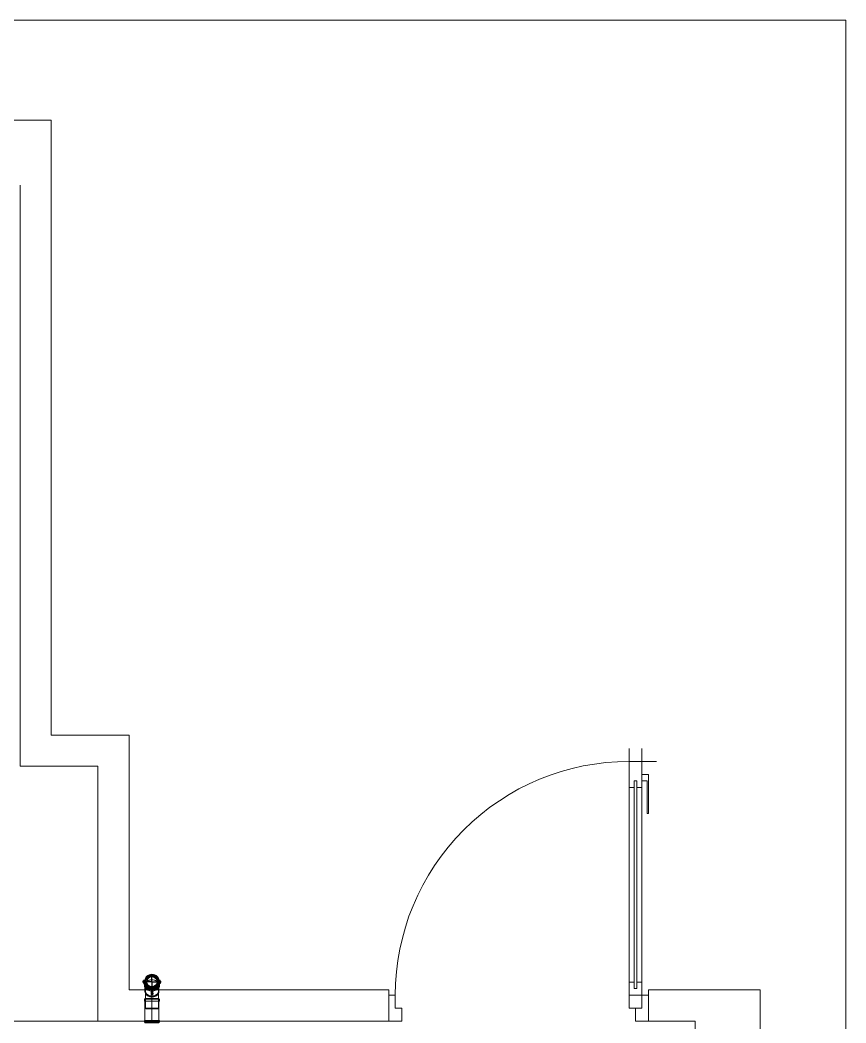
# Model space of a CAD drawing. Header units: metres. Extents: x 1587 to 89247, y -60 to 14723.
# Drawn here: x 53494 to 56675, y 9653 to 13516 of the extents above; entities that cross this region are included whole.
import ezdxf

# ---------------------------------------------------------------- set-up
doc = ezdxf.new("R2010")
doc.units = ezdxf.units.M
doc.header["$LTSCALE"] = 10
doc.linetypes.add('DASHED', pattern=[19.05, 12.7, -6.35])
doc.layers.get('0').update_dxf_attribs({"color": 253, "lineweight": 0})
doc.layers.add('_PL-DR-FITTING', color=3, linetype='Continuous')
doc.layers.add('SN-RW', color=3, linetype='Continuous', lineweight=5)

# ---------------------------------------------------------------- blocks, each defined once
blk = doc.blocks.new('*U326')
for p, q in [((-34.4, 0.4), (-34.4, 2.9)), ((-25.4, 2.9), (-34.4, 2.9)), ((-25.4, 0.4), (-34.4, 0.4)), ((-31.6, 5.1), (-31.9, 4.8)), ((-31.9, 2.9), (-31.9, 4.8)), ((-31.6, 5.1), (-27.9, 5.1)), ((-31, -0.4), (-31, 0.4)), ((-30.8, 2.9), (-30.8, 4.8)), ((-28.6, 2.9), (-28.6, 4.8)), ((-28.5, -0.4), (-28.5, 0.4)), ((-27.9, 5.1), (-27.5, 4.8)), ((-27.5, 2.9), (-27.5, 4.8)), ((25.4, 2.9), (34.4, 2.9)), ((25.4, 0.4), (34.4, 0.4)), ((27.9, 5.1), (27.5, 4.8)), ((27.5, 2.9), (27.5, 4.8)), ((31.6, 5.1), (27.9, 5.1)), ((28.5, -0.4), (28.5, 0.4)), ((28.6, 2.9), (28.6, 4.8)), ((30.8, 2.9), (30.8, 4.8)), ((31, -0.4), (31, 0.4)), ((31.6, 5.1), (31.9, 4.8)), ((31.9, 2.9), (31.9, 4.8)), ((34.4, 0.4), (34.4, 2.9)), ((-34.4, -2.9), (-34.4, -0.4)), ((-25.4, -0.4), (-34.4, -0.4)), ((-25.4, -2.9), (-34.4, -2.9)), ((-32, -3.2), (-32, -4.7)), ((-27.5, -3.2), (-32, -3.2)), ((-31.6, -5), (-32, -4.7)), ((-27.9, -5), (-31.6, -5)), ((-31, -5), (-31, -7.9)), ((-28.5, -7.9), (-31, -7.9)), ((-30.9, -3.2), (-30.9, -4.7)), ((-30.9, -5.6), (-28.5, -5.8)), ((-30.9, -6.4), (-28.5, -6.6)), ((-30.9, -7.2), (-28.5, -7.4)), ((-28.6, -3.2), (-28.6, -4.7)), ((-28.5, -5), (-28.5, -7.9)), ((-27.9, -5), (-27.5, -4.7)), ((-27.5, -3.2), (-27.5, -4.7)), ((-6.1, -27.2), (6.1, -27.2)), ((-4.6, -27.5), (-4.6, -31.1)), ((-3.7, -31.3), (3.6, -31.3)), ((-2.4, -37.9), (-3, -47.6)), ((-2.8, -27.5), (-2.8, -31.1)), ((-2.4, -31.3), (-2.4, -37.9)), ((-2.1, -38.9), (-2.1, -31.3)), ((2, -33.9), (-2.1, -32.8)), ((2, -36.4), (-2.1, -35.3)), ((-2, -27.3), (-2, -27.2)), ((-0.5, -36.7), (-1.2, -48.3)), ((0.5, -36.7), (1.2, -48.3)), ((2, -27.3), (2, -27.2)), ((2, -38.9), (2, -31.3)), ((2.4, -31.3), (2.4, -37.9)), ((2.4, -37.9), (3, -47.6)), ((2.8, -27.5), (2.8, -31.1)), ((4.4, -27.5), (4.4, -31.1)), ((25.4, -0.4), (34.4, -0.4)), ((25.4, -2.9), (34.4, -2.9)), ((27.5, -3.2), (27.5, -4.7)), ((27.5, -3.2), (32, -3.2)), ((27.9, -5), (27.5, -4.7)), ((27.9, -5), (31.6, -5)), ((28.5, -5), (28.5, -7.9)), ((30.9, -5.6), (28.5, -5.8)), ((30.9, -6.4), (28.5, -6.6)), ((30.9, -7.2), (28.5, -7.4)), ((28.5, -7.9), (31, -7.9)), ((28.6, -3.2), (28.6, -4.7)), ((30.9, -3.2), (30.9, -4.7)), ((31, -5), (31, -7.9)), ((31.6, -5), (32, -4.7)), ((32, -3.2), (32, -4.7)), ((34.4, -2.9), (34.4, -0.4)), ((-3, -47.6), (0, -50)), ((-0.7, -39), (-2.5, -38.9)), ((-1.2, -48.3), (-2.2, -48.3)), ((0.7, -40.5), (-0.7, -40.5)), ((3, -47.6), (0, -50)), ((0.7, -39), (2.5, -38.9)), ((1.2, -48.3), (2.2, -48.3))]:
    blk.add_line(p, q)
at = {"color": 8}
for p, q in [((-29.7, -9), (-29.7, 5.8)), ((0, 0), (-24.1, 0)), ((0, 0), (0, 24.1)), ((0, 0), (0, -50.7)), ((0, 0), (24.1, 0)), ((29.7, -9), (29.7, 5.8)), ((-30.3, -5.2), (-29.1, -5.3)), ((-30.3, -6), (-29.1, -6.1)), ((-30.3, -6.9), (-29.1, -7)), ((-30.3, -7.7), (-29.1, -7.8)), ((1.1, -32.5), (-1.3, -31.8)), ((1.1, -34.9), (-1.3, -34.2)), ((30.3, -5.2), (29.1, -5.3)), ((30.3, -6), (29.1, -6.1)), ((30.3, -6.9), (29.1, -7)), ((30.3, -7.7), (29.1, -7.8)), ((-1.1, -47.5), (-3, -47.4)), ((-1, -44.8), (-2.8, -44.7)), ((-0.8, -41.7), (-2.6, -41.6)), ((0.4, -39.3), (-0.4, -39.3)), ((0.8, -41.7), (2.6, -41.6)), ((1, -44.8), (2.8, -44.7)), ((1.1, -47.5), (3, -47.4))]:
    blk.add_line(p, q, dxfattribs=at)
blk.add_circle((0, 0), 20)
for centre, radius, start, end in [((-25.4, 4.5), 1.64, 270, 349.9444), ((-25.4, 4.5), 4.09, 270, 349.9444), ((0, 0), 24.1, 10.0556, 169.9444), ((0, 0), 21.7, 10.0556, 169.9444), ((25.4, 4.5), 4.09, 190.0556, 270), ((25.4, 4.5), 1.64, 190.0556, 270), ((-25.4, -4.5), 4.09, 10.0556, 90), ((-25.4, -4.5), 1.64, 10.0556, 90), ((0, 0), 24.1, 190.0556, 246.4475), ((0, 0), 21.7, 190.0556, 349.9444), ((-11.9, -24.7), 3.27, 0, 64.3523), ((-6.1, -24.7), 2.45, 180, 270), ((-3.7, -29), 1.83, 59.805, 120.195), ((-3.7, -29.5), 1.83, 239.805, 300.195), ((0, -42.8), 15.6, 79.827, 100.173), ((0, -15.7), 15.6, 259.827, 280.173), ((3.6, -28.7), 1.49, 56.6015, 123.3985), ((3.6, -29.8), 1.49, 236.6015, 303.3985), ((6.1, -24.7), 2.45, 270, 0), ((11.9, -24.7), 3.27, 115.6477, 180), ((0, 0), 24.1, 295.6477, 349.9444), ((25.4, -4.5), 4.09, 90, 169.9444), ((25.4, -4.5), 1.64, 90, 169.9444)]:
    blk.add_arc(centre, radius, start, end)
at = {"extrusion": (0, 0, -1)}
for centre, major_axis, start_param, end_param in [((-31.4, 4.1), (-0.636, 0.636), 0.195284, 1.438728), ((-29.7, 1.5), (-2.46, 2.46), 0.461828, 1.108483), ((-28.1, 4.1), (-0.636, -0.636), 1.702865, 2.946309), ((-31.4, -4), (-0.636, -0.636), 4.844457, 6.087901), ((-29.8, -1.4), (-2.46, -2.46), 5.174217, 5.820872), ((-28.1, -4), (-0.636, 0.636), 3.336877, 4.580321)]:
    blk.add_ellipse(centre, major_axis=major_axis, ratio=1, start_param=start_param, end_param=end_param, dxfattribs=at)
for centre, major_axis, start_param, end_param in [((28.1, 4.1), (-0.636, 0.636), 4.844457, 6.087901), ((29.7, 1.5), (-2.46, -2.46), 3.60342, 4.250076), ((31.4, 4.1), (-0.636, -0.636), 3.336877, 4.580321), ((28.1, -4), (-0.636, -0.636), 0.195284, 1.438728), ((29.8, -1.4), (-2.46, 2.46), 2.032624, 2.67928), ((31.4, -4), (-0.636, 0.636), 1.702865, 2.946309)]:
    blk.add_ellipse(centre, major_axis=major_axis, ratio=1, start_param=start_param, end_param=end_param)
blk = doc.blocks.new('couple e-50-45')
at = {"color": 8, "linetype": 'DASHED'}
for p, q in [((129780.6, 98481.7), (129780.6, 98611.9)), ((129746.6, 98582.9), (129814.6, 98582.9))]:
    blk.add_line(p, q, dxfattribs=at)
at = {"linetype": 'Continuous'}
for p, q in [((129751.6, 98571.2), (129751.6, 98567.7)), ((129753.6, 98560.2), (129753.6, 98545.1)), ((129807.6, 98560.2), (129807.6, 98545.1)), ((129809.6, 98571.2), (129809.6, 98567.7))]:
    blk.add_line(p, q, dxfattribs=at)
at = {"color": 8}
for p, q in [((129755.6, 98545.8), (129755.6, 98568.2)), ((129805.6, 98545.8), (129805.6, 98568.2))]:
    blk.add_line(p, q, dxfattribs=at)
for p, q in [((129755.6, 98481.7), (129755.6, 98537.9)), ((129805.6, 98481.7), (129805.6, 98537.9)), ((129805.6, 98481.7), (129755.6, 98481.7)), ((129755.6, 98481.7), (129756.8, 98478.7)), ((129804.4, 98478.7), (129756.8, 98478.7)), ((129805.6, 98481.7), (129804.4, 98478.7))]:
    blk.add_line(p, q)
at = {"linetype": 'Continuous'}
for radius in [29, 27, 25]:
    blk.add_circle((129780.6, 98582.9), radius, dxfattribs=at)
for centre, major_axis, ratio, start_param, end_param in [((129780.6, 98571.2), (-29, 0), 0.707107, 6.045274, 9.662689), ((129780.6, 98567.7), (-29, 0), 0.707107, 6.196871, 9.511092), ((129780.6, 98573.4), (-27, 0), 0.707107, 0.061028, 1.21974), ((129780.6, 98573.4), (-27, 0), 0.707107, 1.921853, 3.080565), ((129780.6, 98545.1), (-27, 0), 0.707107, 6.283185, 9.424778), ((129780.6, 98541.5), (-25, 0), 0.707106, 0.321515, 2.820077)]:
    blk.add_ellipse(centre, major_axis=major_axis, ratio=ratio, start_param=start_param, end_param=end_param, dxfattribs=at)
at = {"color": 8, "linetype": 'Continuous'}
for centre, major_axis, start_param, end_param in [((129780.6, 98545.8), (-25, 0), 0, 3.141593), ((129780.6, 98543.7), (-23.8, 0), 0.354433, 2.787159)]:
    blk.add_ellipse(centre, major_axis=major_axis, ratio=0.707107, start_param=start_param, end_param=end_param, dxfattribs=at)
blk.add_open_spline([(129755.6, 98573.4), (129755.6, 98572.1), (129755.8, 98570.8), (129756.7, 98568.2), (129757.4, 98566.8), (129759.5, 98564.1), (129760.8, 98562.8), (129763.9, 98560.6), (129765.7, 98559.6), (129769.5, 98558), (129771.6, 98557.3), (129776, 98556.5), (129778.3, 98556.3), (129782.9, 98556.3), (129785.2, 98556.5), (129789.6, 98557.3), (129791.7, 98558), (129795.5, 98559.6), (129797.3, 98560.6), (129800.4, 98562.8), (129801.7, 98564.1), (129803.7, 98566.8), (129804.5, 98568.2), (129805.4, 98571), (129805.6, 98572.5), (129805.5, 98575.4), (129805.1, 98576.8), (129803.9, 98579.7), (129803, 98581.1), (129800.6, 98583.6), (129799.2, 98584.8), (129795.9, 98586.9), (129794, 98587.8), (129790, 98589.3), (129787.8, 98589.8), (129783.3, 98590.4), (129781, 98590.5), (129776.5, 98590.3), (129774.2, 98590), (129769.9, 98588.9), (129767.9, 98588.1), (129764.2, 98586.3), (129762.6, 98585.3), (129759.7, 98582.9), (129758.6, 98581.6), (129756.8, 98578.8), (129756.2, 98577.4), (129755.7, 98575.1), (129755.6, 98574.2), (129755.6, 98573.4)], degree=3, knots=[0, 0, 0, 0, 0.232241, 0.232241, 0.500014, 0.500014, 0.767787, 0.767787, 1.035559, 1.035559, 1.303332, 1.303332, 1.571105, 1.571105, 1.838878, 1.838878, 2.10665, 2.10665, 2.374423, 2.374423, 2.642196, 2.642196, 2.909969, 2.909969, 3.177741, 3.177741, 3.445514, 3.445514, 3.713287, 3.713287, 3.981059, 3.981059, 4.248832, 4.248832, 4.516605, 4.516605, 4.784378, 4.784378, 5.05215, 5.05215, 5.319923, 5.319923, 5.587696, 5.587696, 5.855469, 5.855469, 6.123241, 6.123241, 6.283185, 6.283185, 6.283185, 6.283185], dxfattribs=at)
at = {"linetype": 'Continuous'}
blk.add_open_spline([(129753.3, 98573.1), (129753.2, 98572.7), (129753.2, 98572.3), (129753.1, 98570), (129753.4, 98568.2), (129754.8, 98564.5), (129755.9, 98562.8), (129758.9, 98559.5), (129760.8, 98558), (129765.1, 98555.5), (129767.5, 98554.5), (129772.8, 98553), (129775.6, 98552.5), (129781.2, 98552.2), (129784.1, 98552.4), (129789.6, 98553.3), (129792.3, 98554), (129797.1, 98556), (129799.3, 98557.3), (129803, 98560.2), (129804.5, 98561.8), (129806.8, 98565.3), (129807.5, 98567.2), (129808.1, 98570.4), (129808.1, 98571.7), (129807.9, 98573.1)], degree=3, knots=[6.180574, 6.180574, 6.180574, 6.180574, 6.248026, 6.248026, 6.553504, 6.553504, 6.858981, 6.858981, 7.164458, 7.164458, 7.469936, 7.469936, 7.775413, 7.775413, 8.080891, 8.080891, 8.386368, 8.386368, 8.691846, 8.691846, 8.997323, 8.997323, 9.3028, 9.3028, 9.52739, 9.52739, 9.52739, 9.52739], dxfattribs=at)
blk = doc.blocks.new('dsc5')
for p, q in [((145722.7, 98724.4), (145780.7, 98724.4)), ((145722.7, 98724.4), (145722.7, 98717.4)), ((145722.7, 98717.4), (145780.7, 98717.4)), ((145724.7, 98727.4), (145778.7, 98727.4)), ((145724.7, 98727.4), (145724.7, 98724.4)), ((145724.7, 98643.1), (145724.7, 98717.4)), ((145778.7, 98727.4), (145778.7, 98724.4)), ((145778.7, 98643.1), (145778.7, 98717.4)), ((145780.7, 98724.4), (145780.7, 98717.4)), ((145722.7, 98636.1), (145722.7, 98643.1)), ((145722.7, 98643.1), (145780.7, 98643.1)), ((145722.7, 98636.1), (145780.7, 98636.1)), ((145724.7, 98633.1), (145724.7, 98636.1)), ((145724.7, 98633.1), (145778.7, 98633.1)), ((145778.7, 98633.1), (145778.7, 98636.1)), ((145780.7, 98636.1), (145780.7, 98643.1))]:
    blk.add_line(p, q)
at = {"color": 8, "linetype": 'DASHED'}
blk.add_line((145751.7, 98727.4), (145751.7, 98633.1), dxfattribs=at)

msp = doc.modelspace()

# ---------------------------------------------------------------- linework, layer by layer
for p, q in [((56674.6, 13516.2), (43107.6, 13516.2)), ((56674.6, -60.1), (56674.6, 13516.2)), ((44138, 13130.3), (53614.3, 13130.3)), ((53614.3, 10762), (53614.3, 13130.3)), ((53494.3, 10859.1), (53494.3, 12880.3)), ((53494.3, 10859.1), (53494.3, 10642)), ((53914.3, 10762), (53614.3, 10762)), ((53914.3, 9780.3), (53914.3, 10762)), ((53794.3, 10642), (53494.3, 10642)), ((53794.3, 9660.3), (53794.3, 10642)), ((54914.3, 9780.3), (53914.3, 9780.3)), ((54914.3, 9780.3), (54914.3, 9660.3)), ((56344.3, 9780.3), (55914.3, 9780.3)), ((55914.3, 9780.3), (55914.3, 9660.3)), ((56344.3, 260.3), (56344.3, 9780.3)), ((55889.3, 9760.3), (55839.3, 9760.3)), ((53794.3, 9660.3), (52794.3, 9660.3)), ((54914.3, 9660.3), (53794.3, 9660.3)), ((56094.3, 9660.3), (55914.3, 9660.3)), ((56094.3, 8033.6), (56094.3, 9660.3))]:
    msp.add_line(p, q)
for points in [[(55839.3, 9810.3), (55839.3, 10710.3)], [(55889.3, 10710.3), (55889.3, 9810.3)], [(55869.3, 10560.3), (55889.3, 10560.3), (55889.3, 10660.3), (55839.3, 10660.3), (55839.3, 10560.3), (55859.3, 10560.3)], [(55889.3, 10610.3), (55914.3, 10610.3), (55914.3, 10460.3), (55909.3, 10460.3), (55909.3, 10585.3), (55889.3, 10585.3)], [(55859.3, 9810.3), (55839.3, 9810.3), (55839.3, 9710.3), (55889.3, 9710.3), (55889.3, 9810.3), (55869.3, 9810.3)], [(54914.3, 9760.3), (54939.3, 9760.3), (54939.3, 9710.3), (54964.3, 9710.3), (54964.3, 9660.3), (54914.3, 9660.3), (54914.3, 9760.3)], [(55914.3, 9760.3), (55889.3, 9760.3), (55889.3, 9710.3), (55864.3, 9710.3), (55864.3, 9660.3), (55914.3, 9660.3), (55914.3, 9760.3)]]:
    msp.add_lwpolyline(points)
msp.add_lwpolyline([(54939.3, 9760.3, -0.414214), (55839.3, 10660.3), (55945.3, 10660.3)], format="xyb")
msp.add_lwpolyline([(55869.3, 10585.3), (55859.3, 10585.3), (55859.3, 9785.3), (55869.3, 9785.3)], close=True)

# ---------------------------------------------------------------- block references
at = {"layer": '_PL-DR-FITTING'}
msp.add_blockref('*U326', (54002.2, 9811.6, 0), dxfattribs=at)
at = {"layer": 'SN-RW', "lineweight": 35}
for name, p in [('couple e-50-45', (-75778.4, -88771.3)), ('dsc5', (-91749.5, -88980.1))]:
    msp.add_blockref(name, p, dxfattribs=at)

doc.saveas('drawing.dxf')
